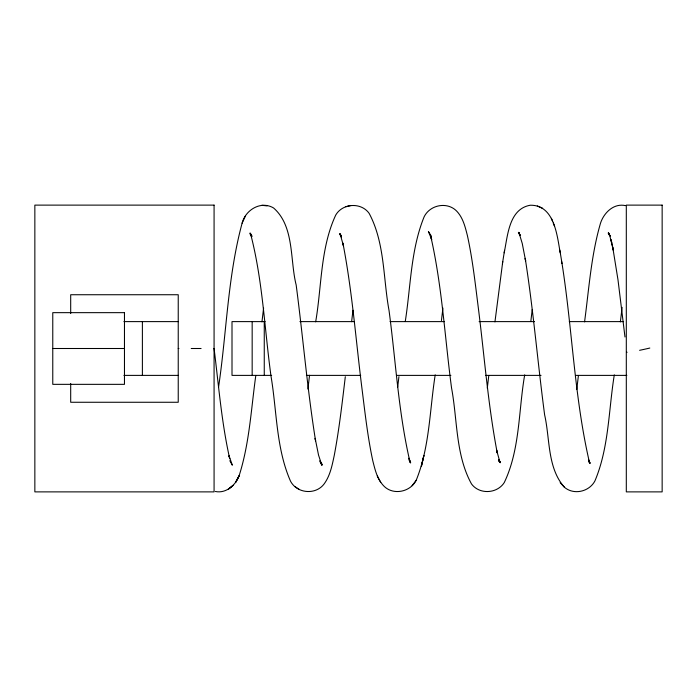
<?xml version="1.0" encoding="UTF-8"?>
<svg xmlns="http://www.w3.org/2000/svg" width="697" height="697" viewBox="0 0 697 697"><rect width="100%" height="100%" fill="white"/><g stroke="black" fill="none" stroke-linecap="round" stroke-linejoin="round"><path stroke-width="1.05" d="M584.565 321.875C588.904 289.569 591.047 256.662 599.943 225.175C602.67 213.996 613.064 202.81 625.479 205.632M315.671 321.831C321.77 286.406 320.324 248.097 335.745 215.042C342.645 203.184 361.098 202.095 369.131 213.343C384.918 242.774 383.097 278.303 389.031 310.479C395.73 360.68 398.353 411.657 409.792 461.092L408.947 458.19L410.611 462.86L409.008 459.924M351.619 321.692L352.978 310.27M405.245 321.57C410.768 286.702 410.681 249.892 424.116 216.837C429.988 204.726 447.5 201.311 456.892 211.339C463.113 217.978 465.248 227.126 467.426 235.691C472.479 258.831 475.11 282.407 478.072 305.878C484.302 354.93 487.97 404.391 497.266 452.998L496.612 450.192L499.967 462.268L498.608 459.41L500.228 462.756L499 461.092M435.207 374.855C429.657 409.958 429.718 447.012 416.196 480.285C410.193 492.439 392.132 495.776 383.054 485.173C376.981 478.482 374.96 469.316 372.79 460.787C367.763 437.376 365.106 413.539 362.126 389.797C355.906 340.868 352.299 291.52 342.898 243.061L343.508 245.963L340.145 234L341.408 236.945L339.77 233.582L341.242 235.725M488.763 375.779L487.29 388.185M494.948 321.901L502.764 261.532M524.693 374.864C518.481 410.568 520.145 449.295 504.288 482.524C497.196 493.755 479.475 494.783 471.521 483.971C455.55 455.063 457.485 419.76 451.551 387.985C444.825 337.418 442.09 286.101 430.746 236.257L431.722 239.629L428.402 231.509L431.33 236.091M578.388 375.779L576.759 389.475M218.518 387.384C226.673 332.809 227.649 276.674 242.112 223.179C245.449 209.875 260.983 200.414 273.581 207.976C294.578 226.359 289.856 260.208 296.164 284.96C302.986 336.878 307.29 389.135 315.584 440.852L315.157 438.361L318.546 455.132L321.918 465.396L319.653 460.865M261.959 321.857L263.588 308.179M255.816 375.43C251.12 408.939 249.482 443.344 239.106 475.746C235.603 485.234 226.055 493.703 215.382 491.498M345.311 376.711C342.183 402.962 339.178 429.256 334.29 455.254C332.147 465.274 330.186 475.877 323.887 484.258C315.384 495.158 297.183 493.476 290.623 481.392C276.099 448.641 276.918 411.239 271.037 376.354C264.477 328.67 262.708 279.941 250.432 233.251L251.608 236.632L249.962 233.068L251.826 236.135L250.223 234.331L252.009 236.222M530.844 321.221L532.229 309.494M620.382 321.892L622.107 307.368M614.301 374.873C608.577 410.15 608.969 447.622 594.924 480.921C589.279 491.707 573.927 495.323 564.509 487.325C547.197 468.001 550.09 438.735 544.627 414.881C537.727 362.771 533.371 310.331 525.216 258.378L525.634 260.974L522.245 243.453L518.873 232.328L520.023 235.281L518.385 232.397L520.101 235.124M307.908 389.031L309.546 375.274M397.682 387.105L398.928 376.641M441.436 320.55L442.917 308.065M504.175 252.811C507.738 235.961 508.81 208.995 530.251 205.232C554.289 204.813 557.042 235.037 560.205 252.697M502.424 263.693L504.567 250.31M245.266 216.323L242.112 223.179M416.196 480.285L412.075 485.696M351 205.493L345.851 206.721M123.918 321.613L178.388 321.613M265.13 321.613L232.005 321.613L232.005 375.387L271.647 375.387M299.893 321.613L354.207 321.613M390.05 321.613L444.364 321.613M479.118 321.613L534.521 321.613M569.275 321.613L623.588 321.613M52.772 348.5L124.467 348.5M178.232 348.5L178.929 348.5M191.222 348.5L201.084 348.5M213.779 348.5L214.075 348.5C218.666 385.258 221.55 422.391 229.696 458.591L228.991 455.76L232.336 465.187L229.818 460.708M123.918 375.387L178.388 375.387M306.41 375.387L360.724 375.387M396.567 375.387L450.881 375.387M485.635 375.387L541.038 375.387M575.792 375.387L626.847 375.387M542.614 208.307L537.326 205.981M294.831 486.471L299.475 489.599M498.416 460.342L499.967 461.797L498.913 460.769M341.443 236.048L340.136 234.802L341.199 235.891M588.651 461.222L589.88 462.547L588.817 461.161M560.153 482.62L564.509 487.325M409.47 461.379L410.629 462.738L409.548 460.865M610.389 236.083L608.237 233.216L609.858 235.656L608.376 232.476L610.049 236.771L613.404 250.38L611.06 239.716L611.731 242.765M320.306 461.823L322.223 464.638L320.594 462.233M588.738 461.231L590.106 463.496L588.46 459.602L589.54 462.764C573.309 392.969 572.254 320.603 559.787 250.101M377.269 475.964L380.745 482.463M551.397 218.318L552.547 221.263M553.252 223.014L554.368 225.854M612.785 247.566L617.995 279.863L624.982 336.991M561.582 261.262L561.956 263.571M264.259 321.613L264.259 375.387M252.166 321.613L252.166 375.387M142.388 321.613L142.388 375.387M70.693 313.528L70.693 294.735L178.232 294.735L178.232 402.265L70.693 402.265L70.693 383.472M649.804 348.047A17.922 0.802 -12.4 0 1 639.602 350.312M626.882 352.429A17.922 0.802 -12.4 0 1 626.96 352.168M423.192 458.452L421.371 466.432L423.881 455.463L423.192 458.452M237.416 478.926L235.525 482.542L239.106 475.746L237.416 478.926M230.324 487.578L228.372 489.146L233.155 485.347L230.324 487.578M214.075 205.118L34.85 205.118L34.85 491.882L214.075 491.882L214.075 205.118M662.15 205.118L626.307 205.118L626.307 491.882L662.15 491.882L662.15 205.118M124.467 312.657L52.772 312.657L52.772 384.343L124.467 384.343L124.467 312.657M265.278 205.563L261.663 205.397L267.273 205.685L265.278 205.563"/></g></svg>
